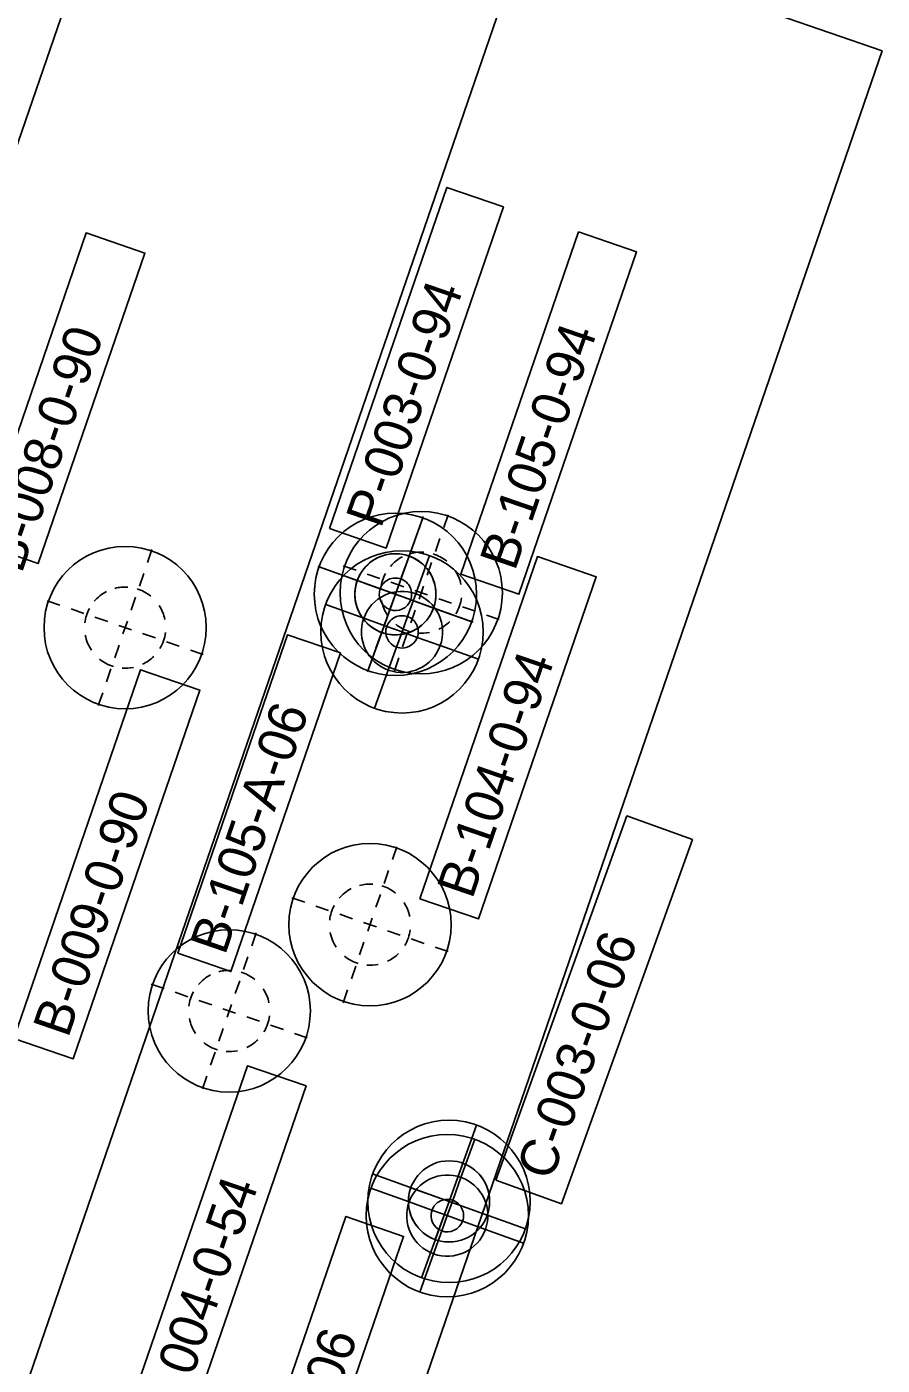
# Model space of a CAD drawing. Extents: x 2191181 to 2192791, y 663049 to 665043.
# Drawn here: x 2192182.2 to 2192340.3, y 663714.6 to 663962 of the extents above; entities that cross this region are included whole.
import ezdxf

# ---------------------------------------------------------------- set-up
doc = ezdxf.new("R2010")
doc.units = 0
for name, color, linetype in [('GT_Historic_Soil_Boring', 7, 'Continuous'), ('GT_Instrumented_Soil_Boring', 7, 'Continuous'), ('GT_Project_Soil_Boring', 7, 'Continuous'), ('GT_Project_Text', 7, 'Continuous'), ('GT_W Abut X-Sections', 7, 'Continuous'), ('SH_Cut_Line', 7, 'Continuous')]:
    doc.layers.add(name, color=color, linetype=linetype)

msp = doc.modelspace()

# ---------------------------------------------------------------- linework, layer by layer
at = {"layer": 'GT_Historic_Soil_Boring'}
for p, q in [((2192254.64, 663869.08), (2192255.48, 663871.44)), ((2192259.25, 663869.43), (2192260.06, 663871.8)), ((2192253.06, 663864.69), (2192253.9, 663867.05)), ((2192257.73, 663865.02), (2192258.54, 663867.39)), ((2192204.52, 663862.99), (2192205.33, 663865.35)), ((2192238.33, 663861.4), (2192235.98, 663862.25)), ((2192243.05, 663861.53), (2192240.68, 663862.34)), ((2192251.48, 663860.3), (2192252.33, 663862.65)), ((2192256.21, 663860.61), (2192257.02, 663862.97)), ((2192203, 663858.57), (2192203.81, 663860.94)), ((2192242.72, 663859.82), (2192240.37, 663860.67)), ((2192247.46, 663860.01), (2192245.1, 663860.82)), ((2192247.11, 663858.24), (2192244.76, 663859.09)), ((2192251.5, 663856.67), (2192249.15, 663857.51)), ((2192251.87, 663858.49), (2192249.51, 663859.3)), ((2192249.9, 663855.91), (2192250.75, 663858.27)), ((2192256.28, 663856.97), (2192253.92, 663857.79)), ((2192254.69, 663856.2), (2192255.51, 663858.56)), ((2192188.32, 663855.08), (2192185.96, 663855.89)), ((2192201.48, 663854.16), (2192202.3, 663856.53)), ((2192255.89, 663855.09), (2192253.54, 663855.93)), ((2192260.7, 663855.46), (2192258.33, 663856.27)), ((2192265.11, 663853.94), (2192262.74, 663854.75)), ((2192192.73, 663853.56), (2192190.37, 663854.38)), ((2192197.15, 663852.04), (2192194.78, 663852.86)), ((2192248.32, 663851.52), (2192249.17, 663853.87)), ((2192253.18, 663851.79), (2192253.99, 663854.15)), ((2192260.28, 663853.51), (2192257.93, 663854.36)), ((2192264.68, 663851.93), (2192262.32, 663852.78)), ((2192269.52, 663852.42), (2192267.16, 663853.23)), ((2192201.55, 663850.53), (2192199.19, 663851.34)), ((2192199.97, 663849.75), (2192200.78, 663852.12)), ((2192205.97, 663849.01), (2192203.6, 663849.82)), ((2192251.66, 663847.37), (2192252.47, 663849.74)), ((2192198.45, 663845.34), (2192199.26, 663847.7)), ((2192210.38, 663847.49), (2192208.02, 663848.31)), ((2192246.74, 663847.13), (2192247.59, 663849.48)), ((2192214.79, 663845.97), (2192212.43, 663846.79)), ((2192245.17, 663842.74), (2192246.01, 663845.09)), ((2192250.14, 663842.96), (2192250.95, 663845.32)), ((2192196.93, 663840.93), (2192197.74, 663843.29)), ((2192195.41, 663836.51), (2192196.23, 663838.88)), ((2192249.78, 663808.08), (2192250.59, 663810.44)), ((2192248.26, 663803.67), (2192249.07, 663806.03)), ((2192233.58, 663800.17), (2192231.21, 663800.98)), ((2192246.74, 663799.25), (2192247.55, 663801.62)), ((2192237.99, 663798.65), (2192235.63, 663799.47)), ((2192242.4, 663797.14), (2192240.04, 663797.95)), ((2192246.81, 663795.62), (2192244.45, 663796.43)), ((2192245.22, 663794.84), (2192246.04, 663797.21)), ((2192223.76, 663792.15), (2192224.57, 663794.51)), ((2192251.22, 663794.1), (2192248.86, 663794.91)), ((2192255.64, 663792.58), (2192253.27, 663793.4)), ((2192243.71, 663790.43), (2192244.52, 663792.79)), ((2192260.05, 663791.07), (2192257.69, 663791.88)), ((2192222.24, 663787.73), (2192223.05, 663790.1)), ((2192242.19, 663786.02), (2192243, 663788.38)), ((2192220.72, 663783.32), (2192221.54, 663785.68)), ((2192207.56, 663784.24), (2192205.2, 663785.05)), ((2192211.97, 663782.72), (2192209.61, 663783.53)), ((2192240.67, 663781.61), (2192241.48, 663783.97)), ((2192216.39, 663781.2), (2192214.02, 663782.02)), ((2192220.79, 663779.69), (2192218.43, 663780.5)), ((2192219.21, 663778.91), (2192220.02, 663781.28)), ((2192225.21, 663778.17), (2192222.84, 663778.98)), ((2192217.69, 663774.5), (2192218.5, 663776.86)), ((2192229.62, 663776.65), (2192227.26, 663777.46)), ((2192234.03, 663775.13), (2192231.67, 663775.95)), ((2192216.17, 663770.09), (2192216.98, 663772.45)), ((2192214.65, 663765.67), (2192215.47, 663768.04))]:
    msp.add_line(p, q, dxfattribs=at)
for centre, start, end in [((2192250.33, 663857.09), 85.4037, 103.9798), ((2192255.1, 663857.38), 86.1982, 104.7742), ((2192250.33, 663857.09), 116.6075, 138.679), ((2192255.1, 663857.38), 117.402, 139.4735), ((2192250.33, 663857.09), 50.2224, 72.0976), ((2192255.1, 663857.38), 51.0169, 72.892), ((2192250.33, 663857.09), 150.9316, 172.6855), ((2192255.1, 663857.38), 151.726, 173.4799), ((2192250.33, 663857.09), 10.9169, 32.254), ((2192255.1, 663857.38), 11.7113, 33.0485), ((2192200.37, 663850.93), 117.402, 139.4735), ((2192200.37, 663850.93), 86.1982, 104.7742), ((2192200.37, 663850.93), 51.0169, 72.892), ((2192200.37, 663850.93), 11.7113, 33.0485), ((2192250.33, 663857.09), 190.0715, 213.1037), ((2192255.1, 663857.38), 190.866, 213.8982), ((2192250.33, 663857.09), 328.1064, 352.1466), ((2192255.1, 663857.38), 328.9009, 352.941), ((2192200.37, 663850.93), 151.726, 173.4799), ((2192200.37, 663850.93), 328.9009, 352.941), ((2192250.33, 663857.09), 230.2313, 252.3562), ((2192250.33, 663857.09), 264.9482, 280.8933), ((2192255.1, 663857.38), 231.0257, 253.1506), ((2192250.33, 663857.09), 294.7234, 313.8961), ((2192255.1, 663857.38), 265.7426, 281.6878), ((2192255.1, 663857.38), 295.5179, 314.6905), ((2192200.37, 663850.93), 190.866, 213.8982), ((2192200.37, 663850.93), 231.0257, 253.1506), ((2192200.37, 663850.93), 295.5179, 314.6905), ((2192200.37, 663850.93), 265.7426, 281.6878), ((2192245.63, 663796.03), 86.1982, 104.7742), ((2192245.63, 663796.03), 51.0169, 72.892), ((2192245.63, 663796.03), 117.402, 139.4735), ((2192245.63, 663796.03), 151.726, 173.4799), ((2192245.63, 663796.03), 11.7113, 33.0485), ((2192245.63, 663796.03), 190.866, 213.8982), ((2192245.63, 663796.03), 328.9009, 352.941), ((2192245.63, 663796.03), 295.5179, 314.6905), ((2192245.63, 663796.03), 231.0257, 253.1506), ((2192245.63, 663796.03), 265.7426, 281.6878), ((2192219.61, 663780.09), 117.402, 139.4735), ((2192219.61, 663780.09), 86.1982, 104.7742), ((2192219.61, 663780.09), 51.0169, 72.892), ((2192219.61, 663780.09), 151.726, 173.4799), ((2192219.61, 663780.09), 11.7113, 33.0485), ((2192219.61, 663780.09), 190.866, 213.8982), ((2192219.61, 663780.09), 328.9009, 352.941), ((2192219.61, 663780.09), 231.0257, 253.1506), ((2192219.61, 663780.09), 295.5179, 314.6905), ((2192219.61, 663780.09), 265.7426, 281.6878)]:
    msp.add_arc(centre, 7.5, start, end, dxfattribs=at)
at = {"layer": 'GT_Instrumented_Soil_Boring'}
for p, q in [((2192252.86, 663864.15), (2192255.4, 663871.21)), ((2192243.27, 663859.63), (2192236.21, 663862.17)), ((2192251.34, 663859.91), (2192252.86, 663864.15)), ((2192254.09, 663857.2), (2192256.63, 663864.26)), ((2192243.27, 663859.63), (2192247.5, 663858.11)), ((2192250.33, 663857.09), (2192251.34, 663859.91)), ((2192250.33, 663857.09), (2192247.5, 663858.11)), ((2192252.57, 663852.96), (2192254.09, 663857.2)), ((2192244.5, 663852.68), (2192237.44, 663855.22)), ((2192250.33, 663857.09), (2192249.31, 663854.27)), ((2192250.33, 663857.09), (2192253.15, 663856.08)), ((2192257.38, 663854.55), (2192253.15, 663856.08)), ((2192244.5, 663852.68), (2192248.73, 663851.16)), ((2192249.31, 663854.27), (2192247.79, 663850.03)), ((2192251.55, 663850.14), (2192252.57, 663852.96)), ((2192257.38, 663854.55), (2192264.44, 663852.02)), ((2192247.79, 663850.03), (2192245.25, 663842.97)), ((2192251.55, 663850.14), (2192248.73, 663851.16)), ((2192251.55, 663850.14), (2192250.54, 663847.32)), ((2192251.55, 663850.14), (2192254.38, 663849.13)), ((2192250.54, 663847.32), (2192249.02, 663843.08)), ((2192258.61, 663847.6), (2192254.38, 663849.13)), ((2192258.61, 663847.6), (2192265.67, 663845.07)), ((2192249.02, 663843.08), (2192246.48, 663836.03)), ((2192262.45, 663749.31), (2192264.99, 663756.37)), ((2192260.93, 663745.08), (2192262.45, 663749.31)), ((2192252.86, 663744.79), (2192245.8, 663747.33)), ((2192252.86, 663744.79), (2192257.09, 663743.27)), ((2192259.92, 663742.26), (2192260.93, 663745.08)), ((2192259.92, 663742.26), (2192257.09, 663743.27)), ((2192259.92, 663742.26), (2192258.9, 663739.43)), ((2192259.92, 663742.26), (2192262.74, 663741.24)), ((2192266.98, 663739.72), (2192262.74, 663741.24)), ((2192258.9, 663739.43), (2192257.38, 663735.2)), ((2192266.98, 663739.72), (2192274.03, 663737.18)), ((2192257.38, 663735.2), (2192254.84, 663728.14))]:
    msp.add_line(p, q, dxfattribs=at)
for centre, radius, start, end in [((2192250.33, 663857.09), 7.5, 70.2247, 160.2247), ((2192250.33, 663857.09), 7.5, 340.2247, 70.2247), ((2192250.33, 663857.09), 7.5, 160.2247, 250.2247), ((2192250.33, 663857.09), 3, 70.2247, 160.2247), ((2192250.33, 663857.09), 3, 340.2247, 70.2247), ((2192251.55, 663850.14), 7.5, 70.2247, 160.2247), ((2192250.33, 663857.09), 3, 160.2247, 250.2247), ((2192251.55, 663850.14), 7.5, 340.2247, 70.2247), ((2192250.33, 663857.09), 3, 250.2247, 340.2247), ((2192251.55, 663850.14), 7.5, 160.2247, 250.2247), ((2192250.33, 663857.09), 7.5, 250.2247, 340.2247), ((2192251.55, 663850.14), 3, 70.2247, 160.2247), ((2192251.55, 663850.14), 3, 340.2247, 70.2247), ((2192251.55, 663850.14), 3, 160.2247, 250.2247), ((2192251.55, 663850.14), 7.5, 250.2247, 340.2247), ((2192251.55, 663850.14), 3, 250.2247, 340.2247), ((2192259.92, 663742.26), 7.5, 70.2247, 160.2247), ((2192259.92, 663742.26), 7.5, 340.2247, 70.2247), ((2192259.92, 663742.26), 7.5, 160.2247, 250.2247), ((2192259.92, 663742.26), 3, 70.2247, 160.2247), ((2192259.92, 663742.26), 3, 340.2247, 70.2247), ((2192259.92, 663742.26), 3, 160.2247, 250.2247), ((2192259.92, 663742.26), 3, 250.2247, 340.2247), ((2192259.92, 663742.26), 7.5, 250.2247, 340.2247)]:
    msp.add_arc(centre, radius, start, end, dxfattribs=at)
at = {"layer": 'GT_Project_Soil_Boring'}
for p, q in [((2192250.33, 663857.09), (2192255.4, 663871.21)), ((2192250.33, 663857.09), (2192236.21, 663862.17)), ((2192250.33, 663857.09), (2192252.86, 663864.15)), ((2192243.27, 663859.63), (2192250.33, 663857.09)), ((2192250.33, 663857.09), (2192245.25, 663842.97)), ((2192250.33, 663857.09), (2192247.79, 663850.03)), ((2192250.33, 663857.09), (2192264.44, 663852.02)), ((2192257.38, 663854.55), (2192250.33, 663857.09)), ((2192260.24, 663744.89), (2192265.31, 663759)), ((2192260.24, 663744.89), (2192262.77, 663751.95)), ((2192260.24, 663744.89), (2192246.12, 663749.96)), ((2192253.18, 663747.43), (2192260.24, 663744.89)), ((2192260.24, 663744.89), (2192255.16, 663730.77)), ((2192260.24, 663744.89), (2192257.7, 663737.83)), ((2192260.24, 663744.89), (2192274.35, 663739.81)), ((2192267.29, 663742.35), (2192260.24, 663744.89))]:
    msp.add_line(p, q, dxfattribs=at)
for centre, radius in [((2192250.33, 663857.09), 15), ((2192250.33, 663857.09), 15), ((2192255.1, 663857.38), 15), ((2192200.37, 663850.93), 15), ((2192251.55, 663850.14), 15), ((2192250.33, 663857.09), 7.5), ((2192245.63, 663796.03), 15), ((2192219.61, 663780.09), 15), ((2192260.24, 663744.89), 15), ((2192259.92, 663742.26), 15), ((2192259.92, 663742.26), 15), ((2192260.24, 663744.89), 7.5)]:
    msp.add_circle(centre, radius, dxfattribs=at)
for centre, start, end in [((2192250.33, 663857.09), 340.2247, 70.2247), ((2192250.33, 663857.09), 160.2247, 250.2247), ((2192260.24, 663744.89), 340.2247, 70.2247), ((2192260.24, 663744.89), 160.2247, 250.2247)]:
    msp.add_arc(centre, 7.5, start, end, dxfattribs=at)
at = {"layer": 'GT_Project_Text'}
msp.add_lwpolyline([(2192268.91, 663748.81), (2192293.11, 663816.12), (2192305.22, 663811.76), (2192281.03, 663744.46)], close=True, dxfattribs=at)
at = {"layer": 'GT_W Abut X-Sections'}
for p, q in [((2192003.5, 663425.86), (2192194.34, 663980.69)), ((2192048.86, 663323.61), (2192272.29, 663973.18)), ((2192123.03, 663325.83), (2192340.32, 663957.54))]:
    msp.add_line(p, q, dxfattribs=at)
at = {"layer": 'SH_Cut_Line'}
msp.add_line((2192340.32, 663957.54), (2192293.04, 663973.8), dxfattribs=at)
for points in [[(2192238.12, 663869.23), (2192259.81, 663932.29), (2192270.3, 663928.68), (2192248.61, 663865.62)], [(2192284.16, 663924.05), (2192262.41, 663860.8), (2192273.15, 663857.11), (2192294.9, 663920.36)], [(2192173.42, 663866.5), (2192193.16, 663923.88), (2192204.02, 663920.15), (2192184.28, 663862.76)], [(2192254.82, 663800.83), (2192276.58, 663864.07), (2192287.44, 663860.34), (2192265.68, 663797.09)], [(2192210.11, 663790.74), (2192230.36, 663849.61), (2192240.17, 663846.24), (2192219.92, 663787.37)], [(2192179.78, 663775.01), (2192203.21, 663843.13), (2192214.2, 663839.36), (2192190.77, 663771.24)], [(2192200.12, 663703.58), (2192222.96, 663769.97), (2192233.82, 663766.24), (2192210.98, 663699.84)], [(2192218.47, 663676.08), (2192241.18, 663742.11), (2192251.85, 663738.43), (2192229.15, 663672.41)]]:
    msp.add_lwpolyline(points, close=True, dxfattribs=at)

# ---------------------------------------------------------------- texts
at = {"layer": 'GT_Project_Text'}
for s, rotation, p in [('P-003-0-94', 71.0192, (2192247.65, 663869.1)), ('B-105-0-94', 71.0192, (2192272.4, 663861.21)), ('B-008-0-90', 71.0192, (2192181.23, 663860.76)), ('B-104-0-94', 71.0192, (2192264.51, 663800.57)), ('B-105-A-06', 71.0192, (2192218.82, 663790.2)), ('B-009-0-90', 71.0192, (2192189.81, 663774.93)), ('C-003-0-06', 70.2247, (2192279.17, 663748.51)), ('B-004-0-54', 71.0192, (2192209.8, 663703.54)), ('B-003-0-06', 71.0192, (2192228.17, 663675.55))]:
    msp.add_text(s, height=7, rotation=rotation, dxfattribs=at).set_placement(p)

doc.saveas('drawing.dxf')
